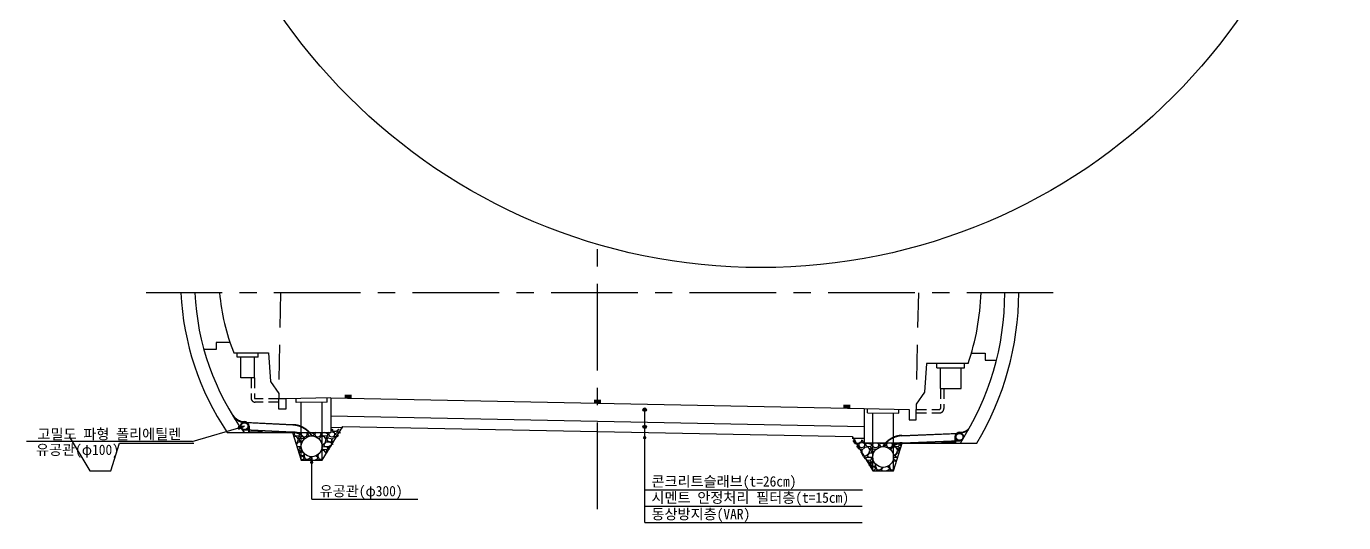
# Model space of a CAD drawing. Header units: millimetres. Extents: x -69382 to 174843, y -46375 to 101648.
# Drawn here: x 4332 to 23348, y -14477 to -7315 of the extents above; entities that cross this region are included whole.
import ezdxf
from ezdxf.enums import TextEntityAlignment as Align

# ---------------------------------------------------------------- set-up
doc = ezdxf.new("R2010")
doc.units = ezdxf.units.MM
doc.header["$LTSCALE"] = 1000
doc.linetypes.add('A-CENTR01', pattern=[2, 1.25, -0.25, 0.25, -0.25])
doc.linetypes.add('A-DASHD01', pattern=[0.75, 0.5, -0.25])
for name, color, linetype in [('-길작업', 255, 'Continuous'), ('CS-CNTL', 1, 'A-CENTR01'), ('CS-CONC-MAJR', 4, 'Continuous'), ('CS-DIML', 1, 'Continuous'), ('CS-EXCV', 3, 'A-DIGLN01'), ('CS-HIDL', 2, 'A-DASHD01'), ('CS-LEAL', 1, 'Continuous'), ('CS-LEAT', 3, 'Continuous'), ('CS-PATT', 1, 'Continuous'), ('CS-SYMB', 3, 'Continuous'), ('CST-01-02-02-G05-CS-CONC', 4, 'Continuous'), ('CST-01-02-02-G05-CS-EXCV', 3, 'CFZ008'), ('CZ-HIDL', 2, 'A-DASHD01')]:
    doc.layers.add(name, color=color, linetype=linetype)
doc.styles.add('WGTXT', font='DotumChe.ttf')
doc.linetypes.add('A-DIGLN01', pattern='A,0.9,-0.2,[19,kscals.shx,S=0.1,R=180,X=0,Y=0],0.9', length=2)
doc.linetypes.add('CFZ008', pattern='A,0.9,-0.2,[106,KHCLINE.shx,S=0.00606,R=180,X=0,Y=0],0.9', length=2)

msp = doc.modelspace()

# ---------------------------------------------------------------- hatches: boundary and pattern name
at = {"layer": 'CS-DIML'}
h = msp.add_hatch(color=256, dxfattribs=at)
edge = h.paths.add_edge_path()
edge.add_arc((13258.0522, -12847.02), 25, 0, 360)
h = msp.add_hatch(color=256, dxfattribs=at)
edge = h.paths.add_edge_path()
edge.add_arc((13258.0522, -13095.7896), 25, 0, 360)
h = msp.add_hatch(color=256, dxfattribs=at)
edge = h.paths.add_edge_path()
edge.add_arc((13258.0522, -13251.4935), 25, 0, 360)
at = {"layer": 'CS-LEAL'}
for points in [[(7388.9899, -13093.8335), (7399.1039, -13128.3835), (7480.422, -13085.8234)], [(8433.175, -13615.4655), (8469.175, -13615.4655), (8451.175, -13525.4655)]]:
    msp.add_hatch(color=256, dxfattribs=at).paths.add_polyline_path(points)
at = {"layer": 'CS-PATT'}
h = msp.add_hatch(dxfattribs=at)
h.set_pattern_fill('GRAVEL', color=256, scale=200, style=0)
h.set_pattern_definition([(228.0128, (-4315.57, 43995.189), (-1599.9996464, -1800.0002683), [26.9072, -2663.8176]), (184.9697, (-4333.57, 43975.189), (2400.0002103, 199.9982614), [46.1736, -4571.185]), (132.5104, (-4379.57, 43971.189), (1999.9981437, -2200.0017348), [32.5576, -3223.2064]), (267.2737, (-4457.57, 43921.189), (199.9992035, 4000.000059), [42.0476, -4162.7116]), (292.8337, (-4459.57, 43879.189), (-1000.0019811, 2399.9992824), [41.231, -4081.8746]), (357.2737, (-4443.57, 43841.189), (-4000.000059, 199.9992035), [42.0476, -4162.7116]), (37.6942, (-4401.5696, 43839.189), (-2600.0014691, -1999.998081), [55.6058, -5504.9698]), (72.2553, (-4357.5696, 43873.189), (1400.0021525, 4399.9992462), [52.4976, -5197.2642]), (121.4296, (-4341.57, 43923.189), (-1600.0016468, 2599.9990073), [42.19, -4176.8146]), (175.2364, (-4363.57, 43959.19), (2200.0001893, -199.9983065), [48.1664, -2360.1526]), (222.3974, (-4411.5696, 43963.189), (-2400.0014702, -2199.9984164), [62.2896, -6166.675]), (138.8141, (-4259.57, 43919.19), (-1400.0005894, 1199.9994627), [21.2602, -2104.7688]), (171.4692, (-4275.57, 43933.189), (2599.999657, -400.001582), [40.4474, -4004.3022]), (225, (-4315.57, 43939.19), (-2e-14, -200.00006), [28.2842, -254.5584]), (203.1986, (-4329.57, 43963.19), (999.999946, 400.000265), [15.2316, -1507.923]), (291.8014, (-4343.57, 43957.19), (-199.999982, 600.000055), [21.5406, -1055.4924]), (30.9638, (-4335.57, 43937.19), (599.999604, 400.000497), [34.9858, -1131.2046]), (161.5651, (-4305.57, 43955.19), (400.00009, -199.99968), [25.2982, -607.1574]), (16.3895, (-4459.57, 43957.189), (2000.0004397, 599.998542), [35.44, -3508.569]), (70.3462, (-4425.57, 43967.189), (-799.9990495, -2200.000427), [29.7322, -2943.4816]), (293.1986, (-4305.57, 43995.19), (-400.000265, 999.999946), [30.463, -1492.6916]), (343.6105, (-4293.57, 43967.189), (-2000.0004397, 599.998542), [35.44, -3508.569]), (339.444, (-4459.57, 43833.19), (-1000.000369, 399.999199), [34.176, -1674.6248]), (294.7751, (-4427.57, 43821.189), (-999.998438, 2200.0006844), [28.6356, -2834.9286]), (66.8014, (-4303.57, 43795.19), (400.000265, 999.999946), [30.463, -1492.6916]), (17.354, (-4291.57, 43823.189), (-2600.0004038, -799.9989005), [33.5262, -3319.0848]), (69.444, (-4401.57, 43795.19), (-399.999199, -1000.000369), [17.088, -1691.7128]), (101.3099, (-4315.57, 43795.19), (-199.999526, 800.00015), [10.198, -1009.6058]), (165.9638, (-4317.57, 43805.19), (600.00011, -199.99961), [41.231, -783.39]), (186.009, (-4357.57, 43815.189), (1999.9999502, 199.9998635), [38.21, -3782.7846]), (303.6901, (-4335.57, 43919.19), (-200.000267, 399.99991), [28.8444, -692.2658]), (353.1572, (-4319.5696, 43895.189), (3399.9998731, -400.0015996), [50.3588, -4985.5126]), (60.9454, (-4269.57, 43889.19), (-800.0000054, -1400.000077), [20.5912, -2038.5348]), (90, (-4259.57, 43907.19), (-200, 200), [12, -188]), (120.2564, (-4361.57, 43821.189), (799.9989774, -1400.000491), [27.7848, -2750.704]), (48.0128, (-4375.57, 43845.189), (1599.9996464, 1800.0002683), [53.8144, -2636.9104]), (0, (-4339.57, 43885.19), (200, 200), [52, -148]), (325.3048, (-4287.57, 43885.189), (-1999.9988518, 1400.001722), [31.6228, -3130.6548]), (254.0546, (-4261.57, 43867.19), (-199.999978, -800.000025), [29.1204, -1426.9016]), (207.646, (-4269.57, 43839.189), (-3799.9991614, -2000.0015426), [47.413, -4693.8948]), (175.4261, (-4311.5696, 43817.189), (-2600.0001117, 199.9989602), [50.1598, -4965.8148])])
h.paths.add_polyline_path([(8901.175, -13128.9655), (8726.175, -13125.4655), (8726.175, -13175.4655), (8176.1756, -13175.4673), (8301.175, -13575.4655), (8601.175, -13575.4655)])
h.paths.add_polyline_path([(8601.175, -13375.4655, -1), (8301.175, -13375.4655, -1)], flags=16)
h = msp.add_hatch(dxfattribs=at)
h.set_pattern_fill('GRAVEL', color=256, scale=200, style=0)
h.set_pattern_definition([(228.0128, (2134.812, 43841.189), (-1599.9996464, -1800.0002683), [26.9072, -2663.8176]), (184.9697, (2116.8125, 43821.189), (2400.0002103, 199.9982614), [46.1736, -4571.185]), (132.5104, (2070.812, 43817.189), (1999.9981437, -2200.0017348), [32.5576, -3223.2064]), (267.2737, (1992.812, 43767.189), (199.9992035, 4000.000059), [42.0476, -4162.7116]), (292.8337, (1990.812, 43725.189), (-1000.0019811, 2399.9992824), [41.231, -4081.8746]), (357.2737, (2006.812, 43687.189), (-4000.000059, 199.9992035), [42.0476, -4162.7116]), (37.6942, (2048.8125, 43685.189), (-2600.0014691, -1999.998081), [55.6058, -5504.9698]), (72.2553, (2092.8125, 43719.189), (1400.0021525, 4399.9992462), [52.4976, -5197.2642]), (121.4296, (2108.812, 43769.189), (-1600.0016468, 2599.9990073), [42.19, -4176.8146]), (175.2364, (2086.812, 43805.19), (2200.0001893, -199.9983065), [48.1664, -2360.1526]), (222.3974, (2038.8125, 43809.189), (-2400.0014702, -2199.9984164), [62.2896, -6166.675]), (138.8141, (2190.812, 43765.19), (-1400.0005894, 1199.9994627), [21.2602, -2104.7688]), (171.4692, (2174.812, 43779.189), (2599.999657, -400.001582), [40.4474, -4004.3022]), (225, (2134.81, 43785.19), (-2e-14, -200.00006), [28.2842, -254.5584]), (203.1986, (2120.812, 43809.19), (999.999946, 400.000265), [15.2316, -1507.923]), (291.8014, (2106.812, 43803.19), (-199.999982, 600.000055), [21.5406, -1055.4924]), (30.9638, (2114.812, 43783.19), (599.999604, 400.000497), [34.9858, -1131.2046]), (161.5651, (2144.81, 43801.19), (400.00009, -199.99968), [25.2982, -607.1574]), (16.3895, (1990.812, 43803.189), (2000.0004397, 599.998542), [35.44, -3508.569]), (70.3462, (2024.812, 43813.189), (-799.9990495, -2200.000427), [29.7322, -2943.4816]), (293.1986, (2144.812, 43841.19), (-400.000265, 999.999946), [30.463, -1492.6916]), (343.6105, (2156.812, 43813.189), (-2000.0004397, 599.998542), [35.44, -3508.569]), (339.444, (1990.812, 43679.19), (-1000.000369, 399.999199), [34.176, -1674.6248]), (294.7751, (2022.812, 43667.189), (-999.998438, 2200.0006844), [28.6356, -2834.9286]), (66.8014, (2146.812, 43641.19), (400.000265, 999.999946), [30.463, -1492.6916]), (17.354, (2158.812, 43669.189), (-2600.0004038, -799.9989005), [33.5262, -3319.0848]), (69.444, (2048.812, 43641.19), (-399.999199, -1000.000369), [17.088, -1691.7128]), (101.3099, (2134.812, 43641.19), (-199.999526, 800.00015), [10.198, -1009.6058]), (165.9638, (2132.812, 43651.19), (600.00011, -199.99961), [41.231, -783.39]), (186.009, (2092.812, 43661.189), (1999.9999502, 199.9998635), [38.21, -3782.7846]), (303.6901, (2114.81, 43765.19), (-200.000267, 399.99991), [28.8444, -692.2658]), (353.1572, (2130.8125, 43741.189), (3399.9998731, -400.0015996), [50.3588, -4985.5126]), (60.9454, (2180.812, 43735.19), (-800.0000054, -1400.000077), [20.5912, -2038.5348]), (90, (2190.81, 43753.19), (-200, 200), [12, -188]), (120.2564, (2088.812, 43667.189), (799.9989774, -1400.000491), [27.7848, -2750.704]), (48.0128, (2074.812, 43691.189), (1599.9996464, 1800.0002683), [53.8144, -2636.9104]), (0, (2110.81, 43731.19), (200, 200), [52, -148]), (325.3048, (2162.812, 43731.189), (-1999.9988518, 1400.001722), [31.6228, -3130.6548]), (254.0546, (2188.812, 43713.19), (-199.999978, -800.000025), [29.1204, -1426.9016]), (207.646, (2180.8125, 43685.189), (-3799.9991614, -2000.0015426), [47.413, -4693.8948]), (175.4261, (2138.8125, 43663.189), (-2600.0001117, 199.9989602), [50.1598, -4965.8148])])
h.paths.add_polyline_path([(16251.175, -13282.9655), (16426.175, -13279.4655), (16426.175, -13329.4655), (16976.1744, -13329.4673), (16851.175, -13729.4655), (16551.175, -13729.4655)])
h.paths.add_polyline_path([(16551.175, -13529.4655, 1), (16851.175, -13529.4655, 1)], flags=16)

# ---------------------------------------------------------------- linework, layer by layer
at = {"layer": '-길작업', "color": 3}
msp.add_line((8076.175, -12690.4655), (7976.175, -12690.4655), dxfattribs=at)
msp.add_circle((14934.543, -2383.9335), 8413.1201, dxfattribs=at)
at = {"layer": 'CS-CNTL'}
msp.add_line((12576.175, -14280.4149), (12576.175, -10508.6654), dxfattribs=at)
msp.add_lwpolyline([(19156.7659, -11160.552), (6063.4674, -11160.552)], dxfattribs=at)
at = {"layer": 'CS-CONC-MAJR'}
for p, q in [((7376.175, -12088.4655), (7376.175, -12028.4655)), ((7676.175, -12088.4655), (7376.175, -12088.4655)), ((7426.175, -12388.4655), (7426.175, -12088.4655)), ((7626.175, -12388.4655), (7626.175, -12088.4655)), ((7676.175, -12088.4655), (7676.175, -12028.4655)), ((17973.8087, -12032.4655), (18173.8087, -12032.4655)), ((18173.8087, -12032.4655), (18173.8087, -12132.4655)), ((18173.8087, -12132.4655), (18336.3783, -12132.4655)), ((17476.175, -12242.4655), (17476.175, -12182.4655)), ((17476.175, -12242.4655), (17876.175, -12242.4655)), ((17526.175, -12542.4655), (17526.175, -12242.4655)), ((17826.175, -12542.4655), (17826.175, -12242.4655)), ((17876.175, -12242.4655), (17876.175, -12182.4655)), ((7626.175, -12388.4655), (7426.175, -12388.4655)), ((17526.175, -12542.4655), (17826.175, -12542.4655)), ((8726.175, -12675.4655), (8076.175, -12688.4655)), ((8226.175, -12745.4655), (8226.175, -12685.4655)), ((8676.175, -12736.4655), (8226.175, -12745.4655)), ((8601.175, -13575.4655), (8601.175, -12737.9655)), ((8676.175, -12736.4655), (8676.175, -12676.4655)), ((8726.175, -12675.4655), (8726.175, -13175.4655)), ((8726.175, -12675.4655), (16426.175, -12829.4655)), ((8301.175, -13575.4655), (8301.175, -12743.9655)), ((16426.175, -12829.4655), (17076.175, -12842.4655)), ((16426.175, -12829.4655), (16426.175, -13329.4655)), ((16476.175, -12890.4655), (16476.175, -12830.4655)), ((16476.175, -12890.4655), (16926.175, -12899.4655)), ((16551.175, -13729.4655), (16551.175, -12891.9655)), ((16851.175, -13729.4655), (16851.175, -12897.9655)), ((16926.175, -12899.4655), (16926.175, -12839.4655)), ((8726.175, -12935.4655), (16426.175, -13089.4655)), ((7546.422, -13165.4655), (7736.422, -13165.4655)), ((7736.422, -13165.4655), (7736.422, -13175.4655)), ((8176.175, -13175.4655), (8726.175, -13175.4655)), ((16976.175, -13329.4655), (16426.175, -13329.4655)), ((17736.7947, -13319.4655), (17546.7947, -13319.4655)), ((17546.7947, -13319.4655), (17546.7947, -13329.4655))]:
    msp.add_line(p, q, dxfattribs=at)
for points in [[(7326.175, -12028.4655), (7376.175, -12028.4655), (7676.175, -12028.4655), (7826.175, -12028.4655), (7856.175, -12438.4655), (7976.175, -12613.4655), (7976.175, -12688.4655)], [(17926.175, -12182.4655), (17876.175, -12182.4655), (17476.175, -12182.4655), (17326.175, -12182.4655), (17296.175, -12592.4655), (17176.175, -12767.4655), (17176.175, -12842.4655)], [(8076.175, -12688.4655), (8076.175, -12840.4655), (7976.175, -12840.4655), (7976.175, -12688.4655)], [(17076.175, -12842.4655), (17076.175, -12994.4655), (17176.175, -12994.4655), (17176.175, -12842.4655)], [(7536.422, -13085.8234), (7536.422, -13175.4655)], [(7546.422, -13085.8234), (7546.422, -13165.4655)], [(4949.8016, -13235.9735), (5249.4018, -13729.4655), (5549.4018, -13729.4655), (5674.4018, -13329.4655), (6748.837, -13329.4655)], [(17736.7947, -13239.8234), (17736.7947, -13319.4655)], [(17746.7947, -13239.8234), (17746.7947, -13329.4655)]]:
    msp.add_lwpolyline(points, dxfattribs=at)
for centre in [(8451.175, -13375.4655), (16701.175, -13529.4655)]:
    msp.add_circle(centre, 150, dxfattribs=at)
for centre, radius, start, end in [((10469.6613, -10984.8906), 3710.1417, 182.713757, 216.18744995), ((10318.8894, -10858.378), 3213.3229, 185.39594654, 201.35443834), ((14473.3435, -11160.552), 3983.4224, 327.01052777, 360), ((14609.1868, -11046.566), 3506.0916, 341.0962814, 358.13693747), ((7478.7291, -12829.829), 190, 210.16647897, 270.37889396), ((7478.7291, -12829.829), 200, 223.52550501, 270.37889396), ((7480.422, -13085.8234), 66, 0, 90.37889396), ((7480.422, -13085.8234), 56, 0, 90.37889396), ((17804.4876, -12983.829), 190, 269.62110604, 319.15166672), ((17802.7947, -13239.8234), 66, 89.62110604, 180), ((17802.7947, -13239.8234), 56, 89.62110604, 180), ((17804.4876, -12983.829), 200, 269.62110604, 309.14659421)]:
    msp.add_arc(centre, radius, start, end, dxfattribs=at)
at = {"layer": 'CS-DIML'}
for centre in [(13258.0522, -12847.02), (13258.0522, -13095.7896)]:
    msp.add_circle(centre, 25, dxfattribs=at)
at = {"layer": 'CS-EXCV', "ltscale": 50}
for p, q in [((8901.175, -13108.9655), (8726.175, -13105.4655)), ((16251.175, -13255.9655), (16426.175, -13259.4655))]:
    msp.add_line(p, q, dxfattribs=at)
at = {"layer": 'CS-EXCV'}
msp.add_lwpolyline([(7230.7433, -13175.4655), (8176.175, -13175.4655), (8301.175, -13575.4655), (8601.175, -13575.4655), (8901.5748, -13088.9735), (16251.5748, -13235.9735), (16551.175, -13729.4655), (16851.175, -13729.4655), (16976.175, -13329.4655), (18050.6102, -13329.4655)], dxfattribs=at)
for centre, radius, start, end in [((10469.6613, -10984.8906), 3910.1417, 182.57485488, 214.07163781), ((14473.3435, -11160.552), 4183.4224, 328.77137219, 360)]:
    msp.add_arc(centre, radius, start, end, dxfattribs=at)
at = {"layer": 'CS-HIDL'}
for points in [[(7981.3739, -12410.5194), (8006.3733, -11160.552)], [(17208.2131, -11160.552), (17179.5345, -12594.4827)]]:
    msp.add_lwpolyline(points, dxfattribs=at)
at = {"layer": 'CS-LEAL'}
for p, q in [((13258.0522, -14477.2887), (13258.0522, -12847.02)), ((6724.1922, -13307.1993), (7480.422, -13085.8234)), ((6724.1922, -13307.1993), (4331.9553, -13307.1993)), ((6724.1922, -13307.1993), (4335.4966, -13307.1993)), ((8451.175, -14137.4685), (8451.175, -13525.4655)), ((13258.0522, -14002.5151), (16402.2172, -14002.5151)), ((8451.175, -14137.4685), (9865.8843, -14137.4685)), ((8569.0712, -14137.5604), (9983.7806, -14137.5604)), ((13258.0522, -14239.9019), (16397.5735, -14239.9019)), ((13258.0522, -14477.2887), (16397.5735, -14477.2887))]:
    msp.add_line(p, q, dxfattribs=at)
for points in [[(7388.9899, -13093.8335), (7399.1039, -13128.3835), (7480.422, -13085.8234)], [(8433.175, -13615.4655), (8469.175, -13615.4655), (8451.175, -13525.4655)]]:
    msp.add_lwpolyline(points, close=True, dxfattribs=at)
at = {"layer": 'CS-SYMB'}
for points in [[(8926.175, -12629.4555), (9026.175, -12631.4555), (8926.175, -12679.4655), (9026.175, -12681.4655)], [(12526.175, -12701.4555), (12626.175, -12703.4555), (12526.175, -12751.4655), (12626.175, -12753.4655)], [(16126.175, -12773.4555), (16226.175, -12775.4555), (16126.175, -12823.4655), (16226.175, -12825.4655)]]:
    msp.add_solid(points, dxfattribs=at)
at = {"layer": 'CST-01-02-02-G05-CS-CONC'}
for p, q in [((7071.7816, -11978.4655), (6895.034, -11978.4655)), ((7271.7816, -11878.4655), (7071.7816, -11878.4655)), ((7071.7816, -11878.4655), (7071.7816, -11978.4655))]:
    msp.add_line(p, q, dxfattribs=at)
at = {"layer": 'CST-01-02-02-G05-CS-EXCV', "linetype": 'CFZ008', "flags": 128}
msp.add_lwpolyline([(16976.175, -13329.4655), (17928.1721, -13329.4655)], dxfattribs=at)
at = {"layer": 'CZ-HIDL', "ltscale": 0.3}
for p, q in [((7576.175, -12388.4655), (7576.175, -12678.4655)), ((7626.175, -12388.4655), (7626.175, -12678.4655)), ((17526.175, -12542.4655), (17526.175, -12832.4655)), ((17576.175, -12542.4655), (17576.175, -12832.4655)), ((7976.175, -12688.4655), (7636.175, -12688.4655)), ((7976.175, -12738.4655), (7636.175, -12738.4655)), ((17176.175, -12842.4655), (17516.175, -12842.4655)), ((17176.175, -12892.4655), (17516.175, -12892.4655))]:
    msp.add_line(p, q, dxfattribs=at)
at = {"layer": 'CZ-HIDL', "ltscale": 20}
for p, q in [((8180.6514, -13063.5549), (7479.0124, -13029.8681)), ((8180.3738, -13069.5486), (7503.9715, -13036.8713)), ((8176.2215, -13175.4673), (7474.536, -13141.7786)), ((8176.456, -13169.4719), (7474.7758, -13135.7834)), ((16971.6986, -13217.5549), (17800.5565, -13183.8681)), ((16971.9761, -13223.5486), (17775.5974, -13190.8713)), ((16975.8939, -13323.4719), (17804.7931, -13289.7834)), ((16976.1285, -13329.4673), (17805.0329, -13295.7786))]:
    msp.add_line(p, q, dxfattribs=at)
at = {"layer": 'CZ-HIDL'}
for centre, radius in [((7480.422, -13085.8234), 56), ((7480.422, -13085.8234), 50), ((17802.7947, -13239.8234), 56), ((17802.7947, -13239.8234), 50)]:
    msp.add_circle(centre, radius, dxfattribs=at)
at = {"layer": 'CZ-HIDL', "ltscale": 0.3}
for centre, radius, start, end in [((7636.175, -12678.4655), 60, 180, 270), ((7636.175, -12678.4655), 10, 180, 270), ((17516.175, -12832.4655), 10, 270, 0), ((17516.175, -12832.4655), 60, 270, 0)]:
    msp.add_arc(centre, radius, start, end, dxfattribs=at)
at = {"layer": 'CZ-HIDL', "ltscale": 20}
for centre, radius, start, end in [((8167.4635, -13404.4924), 335.1925, 32.28295463, 87.79264051), ((8167.4636, -13404.4924), 341.1924, 31.6179627, 87.784849), ((8167.4635, -13404.4924), 229.1925, 37.42543489, 87.81003958), ((8167.4635, -13404.4924), 235.1925, 37.53053381, 87.80880086), ((16984.8863, -13558.4924), 341.1924, 92.215151, 148.3820373), ((16984.8865, -13558.4924), 335.1925, 92.20735949, 147.71704537), ((16984.8865, -13558.4924), 235.1925, 92.19119914, 142.46946619), ((16984.8865, -13558.4924), 229.1925, 92.18996042, 142.57456511)]:
    msp.add_arc(centre, radius, start, end, dxfattribs=at)

# ---------------------------------------------------------------- texts
at = {"layer": 'CS-LEAT', "style": 'WGTXT'}
for s, p in [('고밀도 파형 폴리에틸렌', (5530.2043, -13273.7393)), ('유공관(φ100)', (5070.0178, -13500.4185)), ('유공관(φ300)', (9164.8389, -14096.6262))]:
    msp.add_text(s, height=150, dxfattribs=at).set_placement(p, align=Align.CENTER)
for s, p in [('콘크리트슬래브(t=26cm)', (13355.8879, -13956.5859)), ('시멘트 안정처리 필터층(t=15cm)', (13355.8879, -14191.1935)), ('동상방지층(VAR)', (13355.8879, -14428.5803))]:
    msp.add_text(s, height=150, dxfattribs=at).set_placement(p)

doc.saveas('drawing.dxf')
